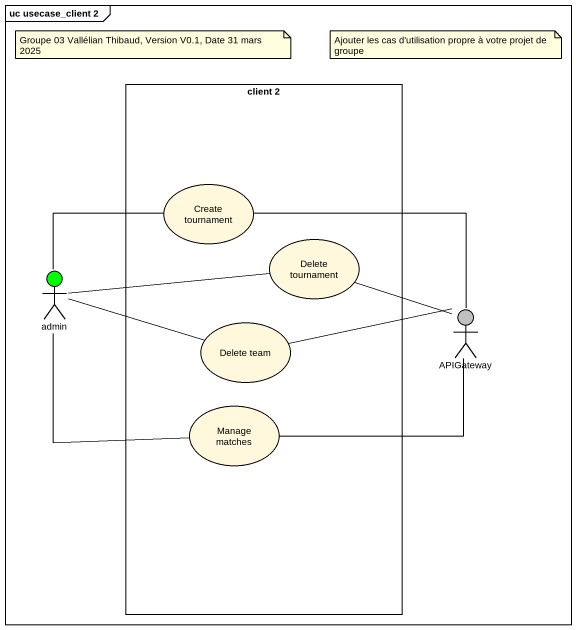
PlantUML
@startuml
mainframe uc usecase_client 2
rectangle "client 2" as client_2 {
  usecase "Create tournament" as Create_tournament #FFF8DC
  usecase "Delete tournament" as Delete_tournament #FFF8DC
  usecase "Delete team" as Delete_team #FFF8DC
  usecase "Manage matches" as Manage_matches #FFF8DC
}
actor admin #00FF00
actor APIGateway #C0C0C0
Create_tournament -right- APIGateway
Delete_tournament -left- admin
Delete_tournament -right- APIGateway
admin -up- Create_tournament
admin -- Manage_matches
Delete_team -left- admin
Delete_team -right- APIGateway
Manage_matches -right- APIGateway
note as N1
  Groupe 03 Vallélian Thibaud, Version V0.1, Date 31 mars 2025
end note
note as N2
  Ajouter les cas d'utilisation propre à votre projet de groupe
end note
@enduml
